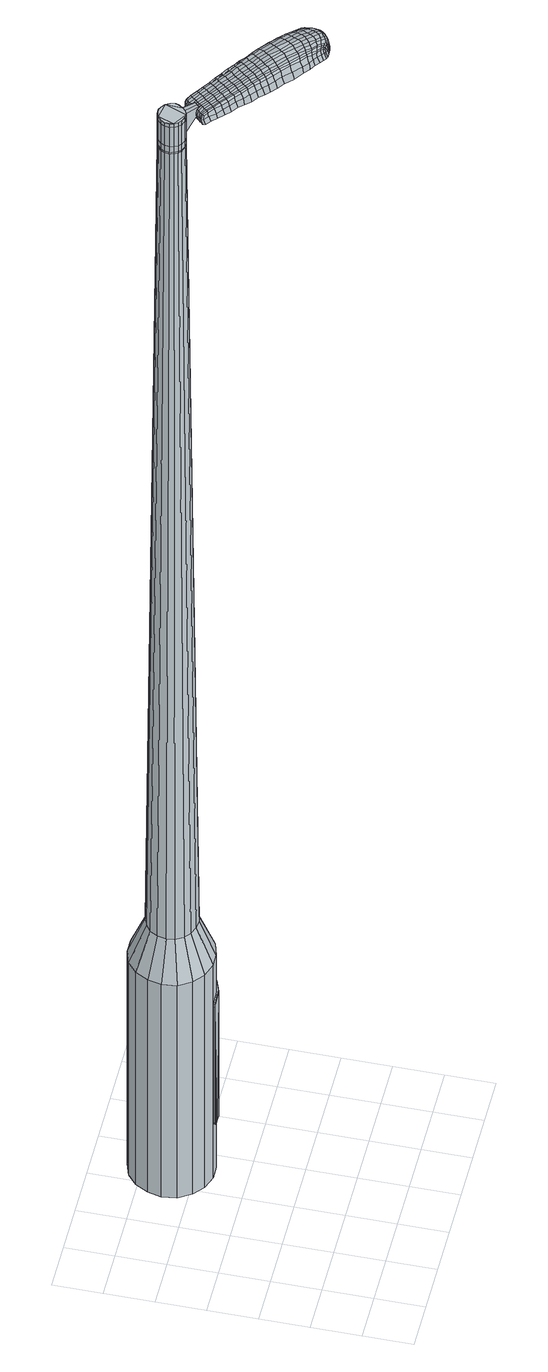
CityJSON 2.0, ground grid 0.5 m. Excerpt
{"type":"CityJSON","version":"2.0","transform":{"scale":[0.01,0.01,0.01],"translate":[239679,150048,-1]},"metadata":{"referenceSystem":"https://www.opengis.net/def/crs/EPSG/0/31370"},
"CityObjects":{
"object1":{"type":"GenericCityObject","attributes":{"cluster":790,"mean_distance_to_centroid":0.271,"new_centroid_x":239680.26,"new_centroid_y":150050.24,"mean_distance_to_camera":12.15,"H1":12.62,"H2":13.2,"Z_final":110.25,"cluster2":-1,"proj_x":239675.58,"proj_y":150055.72,"id_line":88955,"bearing_l":49.51,"distance":7.21,"orientation":"right","G_obj":319.51},"geometry":[{"type":"MultiSurface","lod":"2","boundaries":[[[0,1,2,3]],[[1,4,5,2]],[[4,6,7,5]],[[6,8,9,7]],[[8,10,11,9]],[[10,12,13,11]],[[12,14,15,13]],[[14,16,17,15]],[[16,18,19,17]],[[18,20,21,19]],[[20,22,23,21]],[[22,24,25,23]],[[24,26,27,25]],[[26,28,29,27]],[[28,30,31,29]],[[30,32,33,31]],[[32,34,35,33]],[[34,0,3,35]],[[36,37,38,39]],[[38,40,41,42]],[[41,43,42]],[[42,44,45,46]],[[45,47,46]],[[46,48,49,50]],[[49,51,50]],[[42,46,50,38]],[[50,52,39,38]],[[53,36,39]],[[2,5,7,35]],[[7,9,11,15]],[[11,13,15]],[[15,17,19,23]],[[19,21,23]],[[23,25,27,31]],[[27,29,31]],[[15,23,31,7]],[[31,33,35,7]],[[3,2,35]],[[1,0,54,55]],[[0,34,56,54]],[[34,32,57,56]],[[32,30,58,57]],[[30,28,59,58]],[[28,26,60,59]],[[26,24,61,60]],[[24,22,62,61]],[[22,20,63,62]],[[20,18,64,63]],[[18,16,65,64]],[[16,14,66,65]],[[14,12,67,66]],[[12,10,68,67]],[[10,8,69,68]],[[8,6,70,69]],[[6,4,71,70]],[[4,1,55,71]],[[55,54,72,73]],[[54,56,74,72]],[[56,57,75,74]],[[57,58,76,75]],[[58,59,77,76]],[[59,60,78,77]],[[60,61,79,78]],[[61,62,80,79]],[[62,63,81,80]],[[63,64,82,81]],[[64,65,83,82]],[[65,66,84,83]],[[66,67,85,84]],[[67,68,86,85]],[[68,69,87,86]],[[69,70,88,87]],[[70,71,89,88]],[[71,55,73,89]],[[72,90,91,73]],[[92,93,90,72]],[[94,95,93,92]],[[96,97,95,94]],[[98,99,97,96]],[[100,101,99,98]],[[102,103,101,100]],[[104,105,103,102]],[[106,107,105,104]],[[82,108,107,106]],[[83,109,108,82]],[[84,110,109,83]],[[85,111,110,84]],[[86,112,111,85]],[[113,114,112,86]],[[115,116,114,113]],[[117,118,116,115]],[[73,91,118,117]],[[119,120,121,122]],[[123,119,122,124]],[[125,123,124,126]],[[127,125,126,128]],[[129,127,128,130]],[[131,129,130,132]],[[133,131,132,134]],[[135,133,134,136]],[[137,135,136,138]],[[139,137,138,140]],[[141,139,140,142]],[[143,141,142,144]],[[145,143,144,146]],[[147,145,146,148]],[[149,147,148,150]],[[151,149,150,152]],[[74,92,72]],[[74,75,94,92]],[[75,76,96,94]],[[76,77,98,96]],[[77,78,100,98]],[[78,79,102,100]],[[79,80,104,102]],[[80,81,106,104]],[[81,82,106]],[[87,113,86]],[[87,88,115,113]],[[88,89,117,115]],[[89,73,117]],[[153,118,91]],[[153,154,116,118]],[[154,155,114,116]],[[155,112,114]],[[156,107,108]],[[156,157,105,107]],[[157,158,103,105]],[[158,159,101,103]],[[159,160,99,101]],[[160,161,97,99]],[[161,162,95,97]],[[162,163,93,95]],[[163,90,93]],[[39,52,151,164]],[[91,90,165,152]],[[53,39,164,120]],[[90,163,121,165]],[[36,53,120,119]],[[163,162,122,121]],[[37,36,119,123]],[[162,161,124,122]],[[38,37,123,125]],[[161,160,126,124]],[[40,38,125,127]],[[160,159,128,126]],[[41,40,127,129]],[[159,158,130,128]],[[43,41,129,131]],[[158,157,132,130]],[[42,43,131,133]],[[157,156,134,132]],[[44,42,133,135]],[[156,108,136,134]],[[45,44,135,137]],[[108,109,138,136]],[[47,45,137,139]],[[109,110,140,138]],[[46,47,139,141]],[[110,111,142,140]],[[48,46,141,143]],[[111,112,144,142]],[[49,48,143,145]],[[112,155,146,144]],[[51,49,145,147]],[[155,154,148,146]],[[50,51,147,149]],[[154,153,150,148]],[[52,50,149,151]],[[153,91,152,150]],[[151,152,166,167]],[[152,165,168,166]],[[165,121,169,168]],[[121,120,170,169]],[[120,164,171,170]],[[164,151,167,171]],[[172,173,174,175]],[[176,172,175,177]],[[172,176,178,179]],[[173,172,179,180]],[[181,182,183,184]],[[185,181,184,186]],[[181,185,187,188]],[[182,181,188,189]],[[190,191,192,193]],[[194,190,193,195]],[[190,194,196,197]],[[191,190,197,198]],[[199,200,201,202]],[[203,199,202,204]],[[199,203,205,206]],[[200,199,206,207]],[[208,209,210,211]],[[212,208,211,213]],[[208,212,214,215]],[[209,208,215,216]],[[217,218,219,220]],[[221,217,220,222]],[[217,221,223,224]],[[218,217,224,225]],[[226,227,228,229]],[[218,226,229,219]],[[226,218,225,230]],[[227,226,230,231]],[[232,233,234,235]],[[227,232,235,228]],[[232,227,231,236]],[[233,232,236,237]],[[238,176,177,239]],[[233,238,239,234]],[[238,233,237,240]],[[176,238,240,178]],[[241,242,243,244]],[[245,241,244,246]],[[241,245,247,248]],[[242,241,248,249]],[[250,251,252,253]],[[242,250,253,243]],[[250,242,249,254]],[[251,250,254,255]],[[256,257,258,259]],[[251,256,259,252]],[[256,251,255,260]],[[257,256,260,261]],[[262,263,264,265]],[[257,262,265,258]],[[262,257,261,266]],[[263,262,266,267]],[[268,173,180,269]],[[263,268,269,264]],[[268,263,267,270]],[[173,268,270,174]],[[271,272,273,274]],[[275,271,274,276]],[[271,275,277,278]],[[272,271,278,279]],[[280,281,282,283]],[[272,280,283,273]],[[280,272,279,284]],[[281,280,284,285]],[[286,287,288,289]],[[281,286,289,282]],[[286,281,285,290]],[[287,286,290,291]],[[292,185,186,293]],[[287,292,293,288]],[[292,287,291,294]],[[185,292,294,187]],[[295,296,297,298]],[[299,295,298,300]],[[295,299,301,302]],[[296,295,302,303]],[[304,305,306,307]],[[296,304,307,297]],[[304,296,303,308]],[[305,304,308,309]],[[310,311,312,313]],[[305,310,313,306]],[[310,305,309,314]],[[311,310,314,315]],[[316,317,318,319]],[[311,316,319,312]],[[316,311,315,320]],[[317,316,320,321]],[[322,182,189,323]],[[317,322,323,318]],[[322,317,321,324]],[[182,322,324,183]],[[325,211,210,326]],[[327,325,326,328]],[[325,327,329,330]],[[211,325,330,213]],[[331,327,328,332]],[[333,331,332,334]],[[331,333,335,336]],[[327,331,336,329]],[[337,333,334,338]],[[339,337,338,340]],[[337,339,341,342]],[[333,337,342,335]],[[343,339,340,344]],[[345,343,344,346]],[[343,345,347,348]],[[339,343,348,341]],[[349,345,346,350]],[[200,349,350,201]],[[349,200,207,351]],[[345,349,351,347]],[[352,353,198,197]],[[354,352,197,196]],[[352,354,355,356]],[[353,352,356,357]],[[358,359,357,356]],[[360,358,356,355]],[[358,360,361,362]],[[359,358,362,363]],[[364,365,363,362]],[[366,364,362,361]],[[364,366,367,368]],[[365,364,368,369]],[[370,371,369,368]],[[372,370,368,367]],[[370,372,205,203]],[[371,370,203,204]],[[373,374,375,376]],[[275,373,376,277]],[[373,275,276,377]],[[374,373,377,378]],[[379,194,195,380]],[[374,379,380,375]],[[379,374,378,381]],[[194,379,381,196]],[[382,383,384,385]],[[221,382,385,223]],[[382,221,222,386]],[[383,382,386,387]],[[388,389,390,391]],[[383,388,391,384]],[[388,383,387,392]],[[389,388,392,393]],[[394,191,198,395]],[[389,394,395,390]],[[394,389,393,396]],[[191,394,396,192]],[[397,398,399,400]],[[179,397,400,180]],[[397,179,178,401]],[[398,397,401,402]],[[403,404,405,406]],[[398,403,406,399]],[[403,398,402,407]],[[404,403,407,408]],[[409,202,201,410]],[[404,409,410,405]],[[409,404,408,411]],[[202,409,411,204]],[[412,413,414,415]],[[184,412,415,186]],[[412,184,183,416]],[[413,412,416,417]],[[418,206,205,419]],[[413,418,419,414]],[[418,413,417,420]],[[206,418,420,207]],[[421,422,423,424]],[[299,421,424,301]],[[421,299,300,425]],[[422,421,425,426]],[[427,212,213,428]],[[422,427,428,423]],[[427,422,426,429]],[[212,427,429,214]],[[430,431,432,433]],[[245,430,433,247]],[[430,245,246,434]],[[431,430,434,435]],[[436,437,438,439]],[[431,436,439,432]],[[436,431,435,440]],[[437,436,440,441]],[[442,209,216,443]],[[437,442,443,438]],[[442,437,441,444]],[[209,442,444,210]],[[445,446,435,434]],[[244,445,434,246]],[[445,244,243,447]],[[446,445,447,448]],[[449,450,441,440]],[[446,449,440,435]],[[449,446,448,451]],[[450,449,451,452]],[[453,326,210,444]],[[450,453,444,441]],[[453,450,452,454]],[[326,453,454,328]],[[455,456,457,458]],[[302,455,458,303]],[[455,302,301,424]],[[456,455,424,423]],[[459,330,329,460]],[[456,459,460,457]],[[459,456,423,428]],[[330,459,428,213]],[[461,462,448,447]],[[253,461,447,243]],[[461,253,252,463]],[[462,461,463,464]],[[465,466,452,451]],[[462,465,451,448]],[[465,462,464,467]],[[466,465,467,468]],[[469,332,328,454]],[[466,469,454,452]],[[469,466,468,470]],[[332,469,470,334]],[[471,472,473,474]],[[308,471,474,309]],[[471,308,303,458]],[[472,471,458,457]],[[475,336,335,476]],[[472,475,476,473]],[[475,472,457,460]],[[336,475,460,329]],[[477,478,464,463]],[[259,477,463,252]],[[477,259,258,479]],[[478,477,479,480]],[[481,482,468,467]],[[478,481,467,464]],[[481,478,480,483]],[[482,481,483,484]],[[485,338,334,470]],[[482,485,470,468]],[[485,482,484,486]],[[338,485,486,340]],[[487,488,489,490]],[[314,487,490,315]],[[487,314,309,474]],[[488,487,474,473]],[[491,342,341,492]],[[488,491,492,489]],[[491,488,473,476]],[[342,491,476,335]],[[493,494,480,479]],[[265,493,479,258]],[[493,265,264,495]],[[494,493,495,496]],[[497,498,484,483]],[[494,497,483,480]],[[497,494,496,499]],[[498,497,499,500]],[[501,344,340,486]],[[498,501,486,484]],[[501,498,500,502]],[[344,501,502,346]],[[503,504,505,506]],[[320,503,506,321]],[[503,320,315,490]],[[504,503,490,489]],[[507,348,347,508]],[[504,507,508,505]],[[507,504,489,492]],[[348,507,492,341]],[[509,510,496,495]],[[269,509,495,264]],[[509,269,180,400]],[[510,509,400,399]],[[511,512,500,499]],[[510,511,499,496]],[[511,510,399,406]],[[512,511,406,405]],[[513,350,346,502]],[[512,513,502,500]],[[513,512,405,410]],[[350,513,410,201]],[[514,515,417,416]],[[324,514,416,183]],[[514,324,321,506]],[[515,514,506,505]],[[516,351,207,420]],[[515,516,420,417]],[[516,515,505,508]],[[351,516,508,347]],[[517,518,378,377]],[[274,517,377,276]],[[517,274,273,519]],[[518,517,519,520]],[[521,354,196,381]],[[518,521,381,378]],[[521,518,520,522]],[[354,521,522,355]],[[523,524,525,526]],[[224,523,526,225]],[[523,224,223,385]],[[524,523,385,384]],[[527,528,529,530]],[[524,527,530,525]],[[527,524,384,391]],[[528,527,391,390]],[[531,353,357,532]],[[528,531,532,529]],[[531,528,390,395]],[[353,531,395,198]],[[533,534,520,519]],[[283,533,519,273]],[[533,283,282,535]],[[534,533,535,536]],[[537,360,355,522]],[[534,537,522,520]],[[537,534,536,538]],[[360,537,538,361]],[[539,540,541,542]],[[230,539,542,231]],[[539,230,225,526]],[[540,539,526,525]],[[543,544,545,546]],[[540,543,546,541]],[[543,540,525,530]],[[544,543,530,529]],[[547,359,363,548]],[[544,547,548,545]],[[547,544,529,532]],[[359,547,532,357]],[[549,550,536,535]],[[289,549,535,282]],[[549,289,288,551]],[[550,549,551,552]],[[553,366,361,538]],[[550,553,538,536]],[[553,550,552,554]],[[366,553,554,367]],[[555,556,557,558]],[[236,555,558,237]],[[555,236,231,542]],[[556,555,542,541]],[[559,560,561,562]],[[556,559,562,557]],[[559,556,541,546]],[[560,559,546,545]],[[563,365,369,564]],[[560,563,564,561]],[[563,560,545,548]],[[365,563,548,363]],[[565,566,552,551]],[[293,565,551,288]],[[565,293,186,415]],[[566,565,415,414]],[[567,372,367,554]],[[566,567,554,552]],[[567,566,414,419]],[[372,567,419,205]],[[568,569,402,401]],[[240,568,401,178]],[[568,240,237,558]],[[569,568,558,557]],[[570,571,408,407]],[[569,570,407,402]],[[570,569,557,562]],[[571,570,562,561]],[[572,371,204,411]],[[571,572,411,408]],[[572,571,561,564]],[[371,572,564,369]],[[573,574,575,576]],[[576,575,577,578]],[[579,577,575,580]],[[580,575,574,581]],[[582,583,584,585]],[[585,584,586,587]],[[588,586,584,589]],[[589,584,583,590]],[[591,592,593,594]],[[594,593,595,596]],[[597,595,593,598]],[[598,593,592,599]],[[600,601,602,603]],[[603,602,604,605]],[[606,604,602,607]],[[607,602,601,608]],[[609,610,611,612]],[[612,611,613,614]],[[615,613,611,616]],[[616,611,610,617]],[[618,619,620,621]],[[621,620,622,623]],[[624,622,620,625]],[[625,620,619,626]],[[627,628,629,630]],[[630,629,619,618]],[[626,619,629,631]],[[631,629,628,632]],[[633,634,635,636]],[[636,635,628,627]],[[632,628,635,637]],[[637,635,634,638]],[[578,577,639,640]],[[640,639,634,633]],[[638,634,639,641]],[[641,639,577,579]],[[642,643,644,645]],[[645,644,646,647]],[[648,646,644,649]],[[649,644,643,650]],[[651,652,653,654]],[[654,653,643,642]],[[650,643,653,655]],[[655,653,652,656]],[[657,658,659,660]],[[660,659,652,651]],[[656,652,659,661]],[[661,659,658,662]],[[663,664,665,666]],[[666,665,658,657]],[[662,658,665,667]],[[667,665,664,668]],[[581,574,669,670]],[[670,669,664,663]],[[668,664,669,671]],[[671,669,574,573]],[[672,673,674,675]],[[675,674,676,677]],[[678,676,674,679]],[[679,674,673,680]],[[681,682,683,684]],[[684,683,673,672]],[[680,673,683,685]],[[685,683,682,686]],[[687,688,689,690]],[[690,689,682,681]],[[686,682,689,691]],[[691,689,688,692]],[[587,586,693,694]],[[694,693,688,687]],[[692,688,693,695]],[[695,693,586,588]],[[696,697,698,699]],[[699,698,700,701]],[[702,700,698,703]],[[703,698,697,704]],[[705,706,707,708]],[[708,707,697,696]],[[704,697,707,709]],[[709,707,706,710]],[[711,712,713,714]],[[714,713,706,705]],[[710,706,713,715]],[[715,713,712,716]],[[717,718,719,720]],[[720,719,712,711]],[[716,712,719,721]],[[721,719,718,722]],[[590,583,723,724]],[[724,723,718,717]],[[722,718,723,725]],[[725,723,583,582]],[[609,612,726,727]],[[727,726,728,729]],[[730,728,726,731]],[[731,726,612,614]],[[729,728,732,733]],[[733,732,734,735]],[[736,734,732,737]],[[737,732,728,730]],[[735,734,738,739]],[[739,738,740,741]],[[742,740,738,743]],[[743,738,734,736]],[[741,740,744,745]],[[745,744,746,747]],[[748,746,744,749]],[[749,744,740,742]],[[747,746,750,751]],[[751,750,601,600]],[[608,601,750,752]],[[752,750,746,748]],[[599,753,754,598]],[[598,754,755,597]],[[756,755,754,757]],[[757,754,753,758]],[[758,759,760,757]],[[757,760,761,756]],[[762,761,760,763]],[[763,760,759,764]],[[764,765,766,763]],[[763,766,767,762]],[[768,767,766,769]],[[769,766,765,770]],[[770,771,772,769]],[[769,772,773,768]],[[606,773,772,604]],[[604,772,771,605]],[[774,775,776,777]],[[777,776,676,678]],[[677,676,776,778]],[[778,776,775,779]],[[596,595,780,781]],[[781,780,775,774]],[[779,775,780,782]],[[782,780,595,597]],[[783,784,785,786]],[[786,785,622,624]],[[623,622,785,787]],[[787,785,784,788]],[[789,790,791,792]],[[792,791,784,783]],[[788,784,791,793]],[[793,791,790,794]],[[599,592,795,796]],[[796,795,790,789]],[[794,790,795,797]],[[797,795,592,591]],[[798,799,800,801]],[[801,800,580,581]],[[579,580,800,802]],[[802,800,799,803]],[[804,805,806,807]],[[807,806,799,798]],[[803,799,806,808]],[[808,806,805,809]],[[600,603,810,811]],[[811,810,805,804]],[[809,805,810,812]],[[812,810,603,605]],[[813,814,815,816]],[[816,815,585,587]],[[582,585,815,817]],[[817,815,814,818]],[[606,607,819,820]],[[820,819,814,813]],[[818,814,819,821]],[[821,819,607,608]],[[822,823,700,824]],[[824,700,702]],[[701,700,825]],[[825,700,823,826]],[[614,613,827,828]],[[828,827,823,822]],[[826,823,827,829]],[[829,827,613,615]],[[830,646,831]],[[831,646,648]],[[647,646,832]],[[646,830,832]],[[833,834,835,836]],[[836,835,830,831]],[[832,830,835,837]],[[837,835,834,838]],[[617,610,839,840]],[[840,839,834,833]],[[838,834,839,841]],[[841,839,610,609]],[[842,843,832]],[[832,843,645,647]],[[642,645,843,844]],[[844,843,842,845]],[[838,846,847,837]],[[837,847,842,832]],[[845,842,847,848]],[[848,847,846,849]],[[609,727,850,841]],[[841,850,846,838]],[[849,846,850,851]],[[851,850,727,729]],[[852,853,854,855]],[[855,854,703,704]],[[702,703,854,824]],[[824,854,853,822]],[[730,731,856,857]],[[857,856,853,852]],[[822,853,856,828]],[[828,856,731,614]],[[845,858,859,844]],[[844,859,654,642]],[[651,654,859,860]],[[860,859,858,861]],[[849,862,863,848]],[[848,863,858,845]],[[861,858,863,864]],[[864,863,862,865]],[[729,733,866,851]],[[851,866,862,849]],[[865,862,866,867]],[[867,866,733,735]],[[868,869,870,871]],[[871,870,709,710]],[[704,709,870,855]],[[855,870,869,852]],[[736,737,872,873]],[[873,872,869,868]],[[852,869,872,857]],[[857,872,737,730]],[[861,874,875,860]],[[860,875,660,651]],[[657,660,875,876]],[[876,875,874,877]],[[865,878,879,864]],[[864,879,874,861]],[[877,874,879,880]],[[880,879,878,881]],[[735,739,882,867]],[[867,882,878,865]],[[881,878,882,883]],[[883,882,739,741]],[[884,885,886,887]],[[887,886,715,716]],[[710,715,886,871]],[[871,886,885,868]],[[742,743,888,889]],[[889,888,885,884]],[[868,885,888,873]],[[873,888,743,736]],[[877,890,891,876]],[[876,891,666,657]],[[663,666,891,892]],[[892,891,890,893]],[[881,894,895,880]],[[880,895,890,877]],[[893,890,895,896]],[[896,895,894,897]],[[741,745,898,883]],[[883,898,894,881]],[[897,894,898,899]],[[899,898,745,747]],[[900,901,902,903]],[[903,902,721,722]],[[716,721,902,887]],[[887,902,901,884]],[[748,749,904,905]],[[905,904,901,900]],[[884,901,904,889]],[[889,904,749,742]],[[893,906,907,892]],[[892,907,670,663]],[[581,670,907,801]],[[801,907,906,798]],[[897,908,909,896]],[[896,909,906,893]],[[798,906,909,807]],[[807,909,908,804]],[[747,751,910,899]],[[899,910,908,897]],[[804,908,910,811]],[[811,910,751,600]],[[818,911,912,817]],[[817,912,725,582]],[[722,725,912,903]],[[903,912,911,900]],[[608,752,913,821]],[[821,913,911,818]],[[900,911,913,905]],[[905,913,752,748]],[[779,914,915,778]],[[778,915,675,677]],[[672,675,915,916]],[[916,915,914,917]],[[597,755,918,782]],[[782,918,914,779]],[[917,914,918,919]],[[919,918,755,756]],[[920,921,922,923]],[[923,922,625,626]],[[624,625,922,786]],[[786,922,921,783]],[[924,925,926,927]],[[927,926,921,920]],[[783,921,926,792]],[[792,926,925,789]],[[758,753,928,929]],[[929,928,925,924]],[[789,925,928,796]],[[796,928,753,599]],[[917,930,931,916]],[[916,931,684,672]],[[681,684,931,932]],[[932,931,930,933]],[[756,761,934,919]],[[919,934,930,917]],[[933,930,934,935]],[[935,934,761,762]],[[936,937,938,939]],[[939,938,631,632]],[[626,631,938,923]],[[923,938,937,920]],[[940,941,942,943]],[[943,942,937,936]],[[920,937,942,927]],[[927,942,941,924]],[[764,759,944,945]],[[945,944,941,940]],[[924,941,944,929]],[[929,944,759,758]],[[933,946,947,932]],[[932,947,690,681]],[[687,690,947,948]],[[948,947,946,949]],[[762,767,950,935]],[[935,950,946,933]],[[949,946,950,951]],[[951,950,767,768]],[[952,953,954,955]],[[955,954,637,638]],[[632,637,954,939]],[[939,954,953,936]],[[956,957,958,959]],[[959,958,953,952]],[[936,953,958,943]],[[943,958,957,940]],[[770,765,960,961]],[[961,960,957,956]],[[940,957,960,945]],[[945,960,765,764]],[[949,962,963,948]],[[948,963,694,687]],[[587,694,963,816]],[[816,963,962,813]],[[768,773,964,951]],[[951,964,962,949]],[[813,962,964,820]],[[820,964,773,606]],[[803,965,966,802]],[[802,966,641,579]],[[638,641,966,955]],[[955,966,965,952]],[[809,967,968,808]],[[808,968,965,803]],[[952,965,968,959]],[[959,968,967,956]],[[605,771,969,812]],[[812,969,967,809]],[[956,967,969,961]],[[961,969,771,770]],[[573,576,175,174]],[[576,578,177,175]],[[588,589,188,187]],[[589,590,189,188]],[[591,594,193,192]],[[594,596,195,193]],[[615,616,215,214]],[[616,617,216,215]],[[618,621,220,219]],[[621,623,222,220]],[[627,630,229,228]],[[630,618,219,229]],[[633,636,235,234]],[[636,627,228,235]],[[578,640,239,177]],[[640,633,234,239]],[[648,649,248,247]],[[649,650,249,248]],[[650,655,254,249]],[[655,656,255,254]],[[656,661,260,255]],[[661,662,261,260]],[[662,667,266,261]],[[667,668,267,266]],[[668,671,270,267]],[[671,573,174,270]],[[678,679,278,277]],[[679,680,279,278]],[[680,685,284,279]],[[685,686,285,284]],[[686,691,290,285]],[[691,692,291,290]],[[692,695,294,291]],[[695,588,187,294]],[[696,699,298,297]],[[699,701,300,298]],[[705,708,307,306]],[[708,696,297,307]],[[711,714,313,312]],[[714,705,306,313]],[[717,720,319,318]],[[720,711,312,319]],[[590,724,323,189]],[[724,717,318,323]],[[774,777,376,375]],[[777,678,277,376]],[[596,781,380,195]],[[781,774,375,380]],[[623,787,386,222]],[[787,788,387,386]],[[788,793,392,387]],[[793,794,393,392]],[[794,797,396,393]],[[797,591,192,396]],[[701,825,425,300]],[[825,826,426,425]],[[826,829,429,426]],[[829,615,214,429]],[[831,433,432]],[[831,648,247,433]],[[833,836,439,438]],[[836,831,432,439]],[[617,840,443,216]],[[840,833,438,443]],[[970,971,972,973]],[[974,975,973,972]],[[976,977,978,979]],[[980,981,982,983]],[[971,984,985,972]],[[986,974,972,985]],[[987,976,979,988]],[[989,990,981,980]],[[984,991,992,985]],[[992,993,986,985]],[[994,987,988,995]],[[996,990,989,997]],[[991,998,999,992]],[[999,1000,993,992]],[[1001,994,995,1002]],[[1003,996,997,1004]],[[1005,1006,1007,1008]],[[1009,1010,1006,1005]],[[1009,1011,1012,1010]],[[1011,1013,1014,1012]],[[1015,1016,1017,1018]],[[1019,1020,1016,1015]],[[1021,1022,1020,1019]],[[1023,1024,1022,1021]],[[1018,1007,1006,1015]],[[1015,1006,1010,1019]],[[1010,1012,1021,1019]],[[1012,1014,1023,1021]],[[979,978,975,974]],[[988,979,974,986]],[[993,995,988,986]],[[1000,1002,995,993]],[[980,983,977,976]],[[989,980,976,987]],[[997,989,987,994]],[[1004,997,994,1001]],[[981,1005,1008,982]],[[990,1009,1005,981]],[[1011,1009,990,996]],[[1013,1011,996,1003]],[[1025,1026,1027,1028]],[[1027,1029,1030,1031]],[[1027,1031,1032,1033]],[[1027,1033,1028]],[[1034,1025,1028,1035]],[[1036,1035,1028,1037]],[[1038,1037,1028]],[[1039,1027,1026,1040]],[[1041,1039,1040,1042]],[[1043,1041,1042,1044]],[[1045,1043,1044,1046]],[[1047,1045,1046,1048]],[[1048,1049,1050,1051]],[[1048,1051,1052,1053]],[[1048,1053,1054,1055]],[[1054,1056,1057,1058]],[[1054,1058,1059,1060]],[[1054,1060,1055]],[[1048,1055,1047]],[[1061,1062,1026,1025]],[[1063,1064,1029,1027]],[[1065,1066,1038,1028]],[[1062,1067,1040,1026]],[[1068,1063,1027,1039]],[[1067,1069,1042,1040]],[[1070,1068,1039,1041]],[[1069,1071,1044,1042]],[[1072,1070,1041,1043]],[[1071,1073,1046,1044]],[[1074,1072,1043,1045]],[[1073,1075,1048,1046]],[[1076,1074,1045,1047]],[[1075,1077,1049,1048]],[[1078,1079,1056,1054]],[[1080,1076,1047,1055]],[[1050,1049,1077,1081]],[[1051,1050,1081,1082]],[[1052,1051,1082,1083]],[[1053,1052,1083,1084]],[[1054,1053,1084,1078]],[[1085,1061,1025,1034]],[[1086,1085,1034,1035]],[[1087,1086,1035,1036]],[[1088,1087,1036,1037]],[[1066,1088,1037,1038]],[[1030,1029,1064,1089]],[[1057,1056,1079,1090]],[[1031,1030,1089,1091]],[[1032,1031,1091,1092]],[[1033,1032,1092,1093]],[[1028,1033,1093,1065]],[[1058,1057,1090,1094]],[[1059,1058,1094,1095]],[[1060,1059,1095,1096]],[[1055,1060,1096,1080]]]}]}
},
"vertices":[
[160,197,384],[149,187,384],[149,187,96],[160,197,96],[135,183,384],[135,183,96],[121,183,384],[121,183,96],[107,188,384],[107,188,96],[96,197,384],[96,197,96],[88,210,384],[88,210,96],[86,225,384],[86,225,96],[89,239,384],[89,239,96],[96,252,384],[96,252,96],[107,261,384],[107,261,96],[121,266,384],[121,266,96],[136,266,384],[136,266,96],[150,261,384],[150,261,96],[161,251,384],[161,251,96],[168,238,384],[168,238,96],[171,224,384],[171,224,96],[168,209,384],[168,209,96],[142,224,1524],[141,229,1524],[139,233,1524],[138,216,1524],[135,236,1524],[131,238,1524],[122,236,1524],[126,238,1524],[118,233,1524],[116,229,1524],[116,220,1524],[115,224,1524],[118,216,1524],[121,213,1524],[130,211,1524],[126,211,1524],[135,213,1524],[141,220,1524],[147,208,429],[141,202,429],[152,215,429],[153,224,429],[152,233,429],[148,240,429],[141,246,429],[133,249,429],[124,249,429],[116,246,429],[109,241,429],[105,233,429],[103,224,429],[104,216,429],[109,208,429],[115,203,429],[124,200,429],[132,199,429],[138,216,1483],[135,213,1483],[141,220,1483],[142,224,1483],[141,229,1483],[139,233,1483],[135,236,1483],[131,238,1483],[126,238,1483],[122,236,1483],[118,233,1483],[116,229,1483],[115,224,1483],[116,220,1483],[118,216,1483],[121,213,1483],[126,211,1483],[130,211,1483],[138,216,1485],[135,213,1485],[140,220,1483],[140,220,1485],[141,224,1483],[141,224,1485],[140,229,1483],[140,229,1485],[138,232,1483],[138,232,1485],[135,235,1483],[135,235,1485],[131,237,1483],[131,237,1485],[126,237,1483],[126,237,1485],[122,235,1483],[122,235,1485],[118,233,1485],[116,229,1485],[115,224,1485],[116,220,1485],[118,216,1485],[122,213,1483],[122,213,1485],[126,212,1483],[126,212,1485],[130,212,1483],[130,212,1485],[142,224,1519],[141,220,1519],[141,220,1493],[142,224,1493],[141,229,1519],[141,229,1493],[139,233,1519],[139,233,1493],[135,236,1519],[135,236,1493],[131,238,1519],[131,238,1493],[126,238,1519],[126,238,1493],[122,236,1519],[122,236,1493],[118,233,1519],[118,233,1493],[116,229,1519],[116,229,1493],[115,224,1519],[115,224,1493],[116,220,1519],[116,220,1493],[118,216,1519],[118,216,1493],[121,213,1519],[121,213,1493],[126,211,1519],[126,211,1493],[130,211,1519],[130,211,1493],[135,213,1519],[135,213,1493],[130,211,1485],[126,211,1485],[121,213,1485],[122,236,1485],[126,238,1485],[131,238,1485],[135,236,1485],[139,233,1485],[141,229,1485],[142,224,1485],[141,220,1485],[138,216,1519],[138,216,1493],[151,201,1513],[151,201,1518],[153,203,1513],[155,206,1513],[155,206,1518],[153,203,1518],[196,140,1519],[191,145,1518],[191,143,1509],[196,138,1510],[203,135,1519],[203,133,1510],[203,136,1526],[197,142,1525],[191,147,1525],[222,170,1519],[216,174,1518],[214,173,1525],[220,169,1525],[228,164,1519],[227,164,1526],[230,164,1510],[224,170,1510],[218,174,1509],[266,109,1519],[263,106,1519],[264,105,1513],[267,108,1513],[268,112,1519],[268,112,1513],[266,113,1524],[265,110,1524],[262,107,1524],[210,157,1530],[204,161,1529],[202,159,1529],[207,154,1530],[217,151,1531],[214,148,1531],[219,154,1530],[212,160,1530],[206,164,1529],[148,209,1512],[146,207,1512],[147,206,1517],[149,208,1517],[150,211,1512],[151,210,1517],[151,211,1506],[149,208,1506],[147,206,1506],[242,103,1519],[239,105,1519],[239,103,1512],[242,101,1512],[244,102,1518],[244,100,1512],[244,103,1522],[243,104,1523],[240,106,1524],[235,108,1519],[231,111,1519],[231,109,1512],[235,106,1512],[236,109,1524],[231,112,1525],[226,114,1519],[220,119,1519],[220,118,1511],[226,113,1511],[227,116,1526],[220,121,1526],[211,127,1519],[211,125,1510],[212,129,1526],[143,192,1513],[148,186,1513],[149,188,1518],[143,193,1517],[139,196,1512],[140,196,1516],[139,194,1506],[143,190,1507],[148,185,1507],[154,181,1514],[159,176,1515],[159,177,1520],[154,182,1519],[154,179,1507],[159,174,1507],[165,171,1515],[170,165,1516],[170,167,1522],[165,172,1521],[165,169,1508],[170,164,1508],[175,160,1517],[181,155,1517],[181,157,1524],[176,162,1523],[175,158,1508],[181,153,1509],[186,150,1518],[186,152,1524],[186,148,1509],[266,130,1519],[264,132,1519],[263,131,1524],[265,129,1523],[267,128,1518],[266,127,1522],[269,128,1512],[268,130,1512],[265,133,1512],[260,136,1519],[256,140,1519],[255,139,1525],[259,135,1524],[262,136,1512],[258,140,1512],[252,144,1519],[246,149,1519],[245,149,1526],[251,143,1526],[254,144,1511],[248,149,1511],[237,157,1519],[236,156,1526],[239,157,1510],[163,214,1513],[169,210,1513],[170,210,1507],[164,215,1507],[158,218,1512],[159,218,1506],[158,216,1516],[162,214,1517],[167,209,1518],[175,205,1514],[181,201,1515],[182,201,1507],[176,206,1507],[173,205,1519],[179,200,1520],[187,196,1515],[193,192,1516],[195,192,1508],[189,197,1508],[185,196,1521],[191,191,1522],[199,187,1517],[204,183,1517],[206,183,1509],[200,188,1508],[197,187,1523],[203,182,1524],[210,178,1518],[212,179,1509],[208,178,1524],[153,205,1519],[151,203,1519],[159,200,1520],[157,198,1520],[161,202,1520],[155,207,1519],[164,195,1522],[163,193,1522],[170,190,1523],[168,188,1523],[172,192,1523],[166,197,1521],[176,185,1524],[174,183,1524],[181,181,1525],[179,178,1525],[183,183,1525],[178,188,1524],[187,176,1526],[185,173,1526],[193,171,1527],[191,169,1527],[195,174,1527],[189,178,1526],[198,166,1528],[196,164,1528],[201,169,1528],[262,112,1527],[260,109,1527],[264,115,1526],[261,118,1527],[259,115,1528],[257,112,1528],[254,119,1529],[252,116,1529],[256,122,1528],[251,127,1530],[249,123,1530],[246,121,1530],[243,128,1531],[241,125,1531],[245,132,1530],[238,137,1531],[236,134,1531],[234,131,1531],[226,142,1531],[224,140,1531],[229,146,1531],[268,126,1518],[269,122,1519],[270,122,1513],[270,126,1513],[267,126,1523],[267,123,1523],[269,118,1519],[270,117,1513],[267,118,1524],[247,101,1518],[249,101,1518],[249,102,1523],[246,103,1523],[247,100,1513],[250,100,1513],[253,101,1519],[257,102,1519],[256,103,1524],[252,103,1523],[253,100,1513],[257,101,1513],[260,104,1519],[259,105,1524],[261,103,1513],[197,144,1528],[199,145,1528],[194,150,1528],[192,148,1527],[204,138,1528],[205,139,1529],[201,147,1529],[203,149,1530],[198,154,1529],[195,152,1528],[207,141,1529],[210,143,1530],[205,152,1530],[200,157,1529],[212,146,1531],[219,168,1528],[217,166,1529],[224,161,1529],[225,163,1528],[213,172,1527],[212,171,1528],[215,163,1529],[222,157,1530],[209,168,1528],[156,218,1512],[155,216,1512],[155,215,1517],[156,217,1517],[157,218,1506],[156,216,1506],[152,214,1512],[153,213,1517],[153,214,1506],[138,198,1512],[140,199,1512],[140,198,1506],[138,197,1506],[140,197,1517],[141,199,1517],[141,201,1512],[143,203,1512],[143,202,1506],[141,200,1506],[142,200,1517],[144,202,1517],[145,205,1512],[145,204,1506],[146,204,1517],[144,194,1519],[145,195,1519],[149,189,1520],[150,190,1520],[146,197,1519],[148,199,1519],[152,192,1520],[154,194,1520],[150,201,1519],[155,196,1520],[161,213,1519],[159,212,1519],[165,207,1520],[166,209,1520],[157,209,1519],[163,205,1520],[155,184,1521],[156,185,1521],[160,179,1522],[161,180,1522],[157,187,1521],[159,189,1521],[163,182,1522],[165,184,1523],[161,191,1522],[166,186,1523],[172,204,1521],[171,203,1521],[177,198,1522],[178,199,1522],[169,200,1521],[175,195,1522],[166,173,1523],[167,175,1523],[171,168,1524],[172,170,1524],[168,177,1523],[170,179,1524],[174,172,1525],[176,174,1525],[172,181,1524],[178,176,1525],[184,195,1523],[183,193,1523],[188,189,1524],[190,190,1524],[180,191,1524],[186,186,1525],[176,163,1525],[178,165,1525],[182,158,1526],[183,160,1526],[179,167,1526],[181,169,1526],[185,162,1527],[187,164,1527],[183,171,1526],[189,166,1527],[196,186,1525],[194,184,1525],[200,180,1526],[202,181,1526],[192,181,1526],[198,177,1527],[187,153,1527],[188,155,1527],[190,157,1527],[192,159,1528],[194,161,1528],[207,177,1527],[206,175,1527],[203,172,1528],[265,127,1525],[265,124,1525],[263,130,1526],[263,127,1526],[265,120,1526],[262,123,1527],[244,104,1525],[247,104,1525],[244,106,1526],[242,106,1525],[250,104,1525],[254,105,1526],[250,108,1527],[247,107,1526],[257,107,1526],[254,109,1527],[259,134,1526],[259,131,1527],[255,138,1527],[254,135,1528],[258,127,1528],[253,131,1529],[237,109,1526],[240,110,1527],[235,113,1528],[233,113,1527],[243,110,1527],[246,112,1528],[240,116,1529],[237,114,1528],[249,113,1528],[243,118,1530],[250,142,1528],[249,140,1529],[244,147,1528],[243,145,1529],[248,136,1529],[241,141,1530],[228,117,1528],[230,118,1528],[223,123,1529],[222,122,1528],[232,119,1529],[235,121,1530],[228,126,1530],[226,124,1530],[238,123,1530],[231,129,1531],[235,155,1529],[234,153,1529],[231,149,1530],[213,130,1528],[214,131,1529],[217,133,1530],[219,135,1530],[222,137,1531],[192,145,1509],[192,147,1518],[198,142,1518],[198,140,1509],[204,136,1519],[204,134,1510],[204,138,1525],[198,144,1525],[193,148,1525],[213,172,1525],[215,172,1518],[220,168,1518],[219,167,1525],[227,163,1519],[225,162,1525],[229,163,1510],[222,168,1509],[217,173,1509],[263,107,1513],[262,107,1519],[264,110,1519],[265,109,1513],[266,113,1519],[266,113,1513],[264,114,1524],[263,111,1524],[261,108,1524],[202,159,1528],[204,161,1528],[210,156,1529],[208,154,1529],[217,151,1529],[214,148,1529],[219,153,1529],[212,159,1529],[206,164,1528],[149,205,1516],[148,205,1512],[150,207,1512],[150,207,1516],[152,210,1512],[152,209,1516],[153,209,1506],[150,207,1506],[149,205,1506],[240,105,1512],[240,107,1519],[243,105,1518],[243,103,1512],[245,104,1518],[245,102,1512],[245,105,1522],[244,106,1523],[241,108,1523],[232,111,1512],[232,112,1519],[237,109,1519],[236,107,1512],[237,111,1524],[232,114,1525],[221,119,1511],[221,121,1519],[227,116,1519],[227,114,1511],[228,118,1525],[222,123,1526],[213,128,1519],[213,126,1510],[213,130,1526],[150,189,1518],[150,188,1513],[144,193,1513],[145,194,1517],[141,197,1512],[142,197,1515],[141,195,1506],[144,191,1506],[150,186,1507],[161,179,1520],[161,177,1514],[155,182,1514],[155,184,1519],[155,181,1507],[161,175,1507],[172,168,1522],[171,167,1516],[166,172,1515],[166,173,1521],[166,170,1508],[171,165,1508],[182,158,1523],[182,157,1517],[177,162,1516],[177,163,1522],[177,160,1508],[182,155,1508],[187,152,1517],[188,153,1524],[187,150,1509],[261,130,1523],[262,131,1519],[264,129,1518],[263,128,1523],[266,127,1518],[265,127,1522],[267,127,1512],[266,129,1512],[264,131,1512],[254,138,1525],[255,138,1519],[259,134,1519],[258,134,1524],[261,135,1512],[257,139,1512],[243,147,1526],[245,148,1519],[251,142,1519],[249,142,1525],[252,143,1511],[247,148,1511],[236,155,1519],[234,155,1526],[238,155,1510],[169,209,1507],[168,208,1513],[162,213,1513],[163,213,1506],[157,216,1512],[159,216,1506],[158,215,1515],[161,212,1517],[166,208,1518],[181,199,1507],[180,199,1514],[174,204,1514],[175,204,1507],[172,203,1519],[178,199,1520],[193,191,1508],[192,190,1516],[186,195,1515],[187,195,1508],[184,194,1521],[190,190,1522],[205,182,1508],[203,181,1517],[197,186,1516],[199,186,1508],[196,185,1522],[202,181,1523],[209,177,1517],[211,177,1509],[207,176,1524],[154,204,1518],[152,202,1518],[159,199,1519],[157,197,1519],[161,202,1519],[156,206,1518],[165,195,1520],[163,193,1520],[170,190,1521],[169,188,1521],[172,192,1521],[167,197,1520],[176,185,1523],[174,183,1523],[182,180,1524],[180,178,1524],[184,182,1524],[178,187,1523],[187,175,1525],[186,173,1525],[193,171,1526],[191,168,1526],[195,173,1526],[190,178,1525],[199,166,1527],[197,164,1527],[201,168,1527],[259,110,1526],[261,112,1526],[263,116,1525],[260,118,1526],[258,115,1526],[256,112,1526],[251,116,1528],[254,119,1528],[255,122,1527],[250,127,1528],[248,124,1529],[246,121,1529],[240,126,1530],[243,128,1530],[245,131,1529],[238,137,1530],[236,134,1530],[234,132,1530],[224,140,1530],[226,142,1530],[229,145,1530],[268,123,1513],[267,123,1518],[266,125,1518],[268,126,1512],[265,125,1523],[265,123,1523],[266,118,1519],[267,118,1513],[265,119,1523],[249,104,1523],[249,103,1518],[247,103,1518],[246,105,1523],[247,102,1512],[249,102,1512],[255,105,1523],[256,104,1519],[253,103,1519],[252,105,1523],[253,102,1513],[257,103,1513],[259,105,1519],[258,106,1524],[260,105,1513],[194,150,1527],[199,145,1527],[198,144,1527],[193,149,1526],[205,139,1527],[206,139,1528],[198,154,1528],[203,149,1528],[201,147,1528],[196,152,1527],[208,141,1528],[210,143,1529],[206,152,1529],[200,156,1528],[212,146,1529],[224,160,1528],[217,166,1527],[218,167,1527],[225,161,1527],[212,171,1526],[211,170,1527],[215,162,1528],[221,157,1528],[209,167,1527],[157,214,1516],[156,215,1512],[157,215,1516],[158,216,1506],[157,215,1506],[154,212,1512],[155,212,1516],[155,212,1506],[141,198,1512],[141,196,1506],[142,197,1516],[145,200,1506],[144,201,1512],[143,199,1512],[143,198,1506],[144,199,1516],[145,201,1516],[146,203,1512],[147,203,1506],[147,203,1516],[146,195,1518],[145,194,1518],[150,189,1519],[151,190,1519],[149,198,1518],[147,196,1518],[152,192,1519],[154,193,1519],[150,200,1518],[156,195,1519],[165,207,1519],[160,211,1518],[161,212,1518],[166,207,1519],[158,209,1518],[163,204,1519],[156,185,1520],[156,184,1520],[161,179,1521],[162,180,1521],[160,189,1520],[158,187,1520],[163,182,1521],[165,184,1521],[161,191,1520],[167,186,1521],[177,197,1521],[171,202,1520],[172,203,1520],[178,198,1521],[169,200,1520],[175,195,1521],[167,175,1522],[167,174,1522],[172,169,1523],[173,170,1523],[171,179,1522],[169,177,1522],[174,172,1523],[176,174,1524],[173,181,1523],[178,176,1524],[189,188,1523],[183,193,1522],[184,194,1522],[189,189,1523],[181,190,1522],[186,185,1523],[178,165,1524],[177,164,1524],[183,159,1525],[184,160,1525],[182,169,1525],[180,167,1524],[185,162,1525],[187,164,1526],[184,171,1525],[189,166,1526],[200,179,1525],[194,184,1524],[195,185,1524],[201,180,1525],[192,181,1524],[198,176,1525],[189,155,1526],[188,154,1526],[193,159,1527],[191,157,1526],[195,161,1527],[206,174,1526],[207,176,1526],[203,172,1526],[264,124,1524],[264,127,1524],[261,129,1525],[262,127,1525],[264,120,1525],[261,123,1525],[244,107,1525],[247,106,1524],[245,106,1524],[242,108,1525],[250,109,1526],[253,106,1525],[250,106,1524],[247,108,1525],[256,108,1525],[253,110,1526],[258,131,1526],[258,133,1526],[253,137,1526],[253,135,1527],[257,127,1526],[252,131,1527],[235,114,1527],[240,111,1526],[238,111,1526],[233,114,1526],[240,117,1528],[246,112,1527],[243,111,1526],[238,115,1527],[249,114,1527],[243,119,1528],[248,139,1527],[249,141,1527],[243,146,1527],[242,145,1528],[247,136,1528],[240,141,1529],[224,124,1528],[230,118,1527],[229,118,1527],[222,123,1527],[229,127,1529],[235,121,1529],[233,120,1528],[226,125,1528],[238,123,1529],[231,129,1530],[233,152,1528],[234,154,1528],[231,149,1529],[215,131,1528],[214,131,1528],[219,135,1529],[217,133,1529],[222,137,1530],[141,196,1508],[145,201,1508],[169,179,1509],[164,173,1509],[185,164,1510],[179,158,1510],[215,138,1512],[209,131,1512],[195,143,1511],[201,150,1511],[228,126,1513],[239,118,1514],[233,111,1514],[222,119,1513],[149,206,1508],[174,185,1509],[191,171,1510],[221,145,1512],[207,157,1511],[234,133,1513],[245,125,1514],[154,211,1508],[179,191,1509],[196,177,1510],[227,152,1512],[213,164,1511],[250,131,1514],[240,140,1513],[158,216,1508],[184,197,1509],[202,184,1510],[233,159,1512],[219,171,1511],[256,138,1514],[246,147,1513],[249,109,1514],[254,107,1514],[249,102,1514],[244,103,1514],[255,116,1514],[258,113,1514],[260,122,1514],[263,118,1514],[266,129,1514],[268,123,1514],[259,106,1515],[264,107,1515],[263,106,1515],[256,103,1515],[262,110,1515],[264,108,1515],[265,113,1515],[265,108,1515],[268,116,1515],[266,109,1515],[168,242,334],[170,238,334],[170,238,165],[163,250,171],[168,242,165],[166,245,165],[165,247,166],[164,249,167],[163,250,169],[166,245,334],[165,247,333],[164,249,332],[163,250,331],[163,250,328],[172,223,165],[172,223,334],[169,209,165],[169,209,334],[161,196,165],[161,196,334],[150,186,165],[150,186,334],[136,181,165],[136,181,334],[131,181,334],[128,181,334],[125,181,333],[123,181,332],[122,181,331],[121,181,328],[131,181,165],[121,181,171],[122,181,169],[123,181,167],[125,181,166],[128,181,165],[165,240,334],[167,237,334],[167,237,165],[165,240,165],[160,249,171],[160,249,328],[169,223,334],[169,223,165],[166,210,334],[166,210,165],[159,198,334],[159,198,165],[148,189,334],[148,189,165],[135,184,334],[135,184,165],[132,184,334],[121,184,328],[121,184,171],[132,184,165],[128,184,334],[125,184,333],[123,184,332],[122,184,331],[164,243,334],[162,246,333],[161,248,332],[161,249,331],[164,243,165],[122,184,169],[162,246,166],[161,248,167],[161,249,169],[123,184,167],[125,184,166],[128,184,165]
]}
